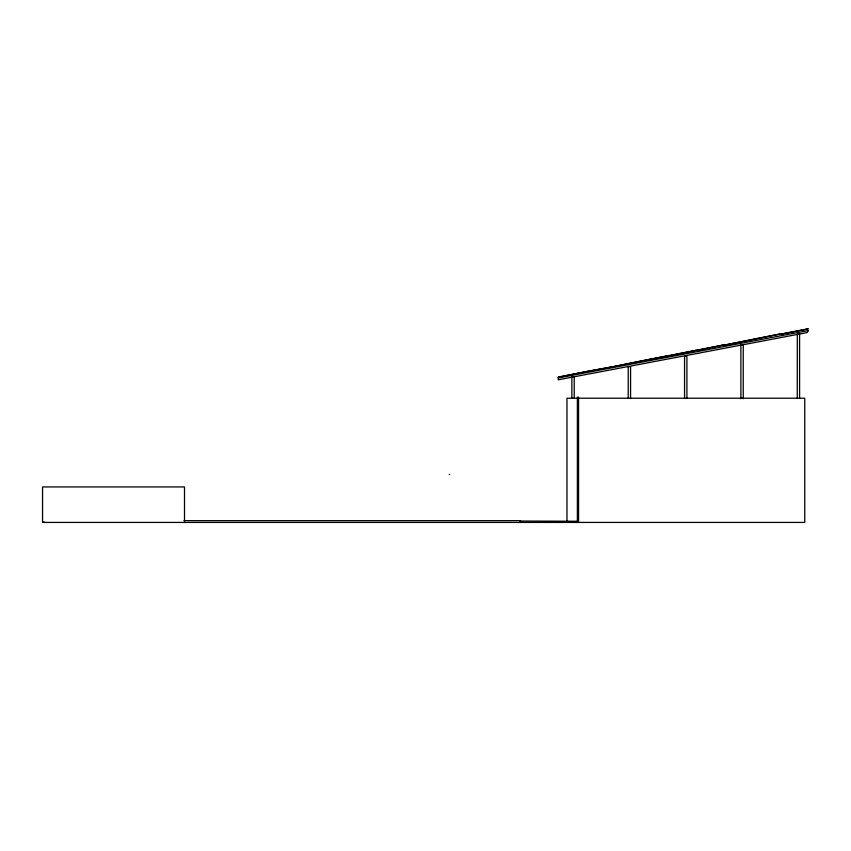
<?xml version="1.0" encoding="UTF-8"?>
<svg xmlns="http://www.w3.org/2000/svg" width="851" height="851" viewBox="0 0 851 851"><rect width="100%" height="100%" fill="white"/><g stroke="black" fill="none" stroke-linecap="round" stroke-linejoin="round"><path stroke-width="1.28" d="M558.182 377.046L585.435 371.759L558.235 377.333M641.09 360.962L613.89 366.536L668.918 355.558L641.675 360.845M669.492 355.452L696.746 350.165L669.556 355.739M697.32 350.048L724.573 344.761L697.384 350.346M752.975 339.251L780.239 333.964L753.039 339.549M808.12 328.858L780.867 334.145L808.11 328.858M613.316 366.653L586.009 371.642L613.316 366.653M752.465 339.655L725.212 344.942L752.401 339.368M184.018 520.663L520.482 520.663L520.482 522.429L520.301 521.046L578.563 521.248M42.965 522.227L44.731 522.227M449.19 474.411L449.775 474.528M799.589 398.183L799.589 333.975L797.323 333.975L797.238 398.183M743.242 398.715L743.242 344.857L740.891 344.857L740.891 398.715M686.906 398.194L686.906 356.441L684.555 356.441L684.555 398.194M630.57 398.406L630.57 366.664L628.219 366.664L628.219 398.406M578.563 397.034L578.563 522.429M577.382 397.034L577.382 522.429M574.223 398.311L574.223 376.823L571.872 376.823L571.872 398.311M566.968 522.429L566.968 398.215L804.748 398.215L804.748 522.429L42.55 522.429L42.55 486.942L184.507 486.942L184.507 522.429M520.269 520.663L520.269 521.248M808.45 330.518L807.056 332.603L558.267 379.801L558.171 378.004L808.45 330.518"/></g></svg>
